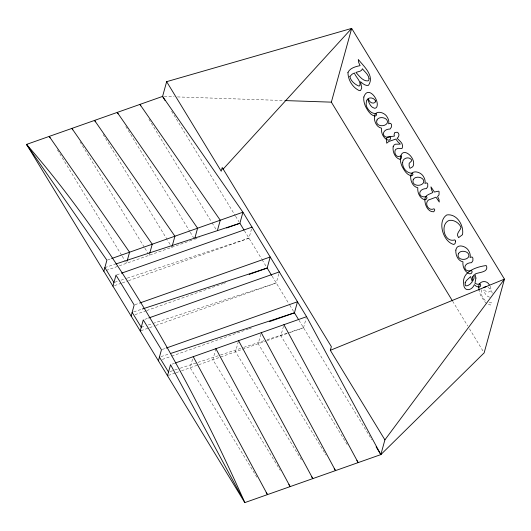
<?xml version="1.0" encoding="UTF-8"?>
<svg xmlns="http://www.w3.org/2000/svg" width="531" height="531" viewBox="0 0 531 531"><rect width="100%" height="100%" fill="white"/><g stroke="black" fill="none" stroke-linecap="round" stroke-linejoin="round"><path stroke-width="0.4" stroke-dasharray="2.65 1.99" d="M481.59 289.707L481.245 293.304A4.188 1.606 70.6 0 0 482.526 297.055L484.737 300.002L486.442 301.263M127.367 260.197L126.517 263.27L125.661 261.863M149.191 255.272L149.868 252.809M172.203 246.045L171.865 247.273L167.57 240.224M192.561 359.075L190.178 367.744L257.595 478.398M215.898 348.681L212.851 359.746L280.268 470.393M128.575 280.673L248.979 238.2L251.588 228.715M238.359 341.453L235.525 351.748L302.086 460.988M260.827 334.198L258.192 343.749L326.047 455.1M155.862 325.45L276.259 282.977L278.868 273.492M283.488 326.246L280.866 335.751L347.858 445.695M290.251 332.439L303.54 327.746L306.155 318.268M107.674 259.931L110.806 258.823M106.193 270.438L193.755 239.547M194.538 239.275L199.231 237.616M116.774 274.852L120.676 273.472M114.504 285.638L121.539 283.156M122.322 282.884L127.798 280.952M134.96 304.701L138.87 303.327M135.04 314.664L145.985 310.801M146.762 310.529L223.385 283.494M224.162 283.222L225.728 282.671M144.83 319.35L147.963 318.248M141.007 330.694L148.819 327.932M149.603 327.66L155.079 325.729M162.24 349.478L165.367 348.376M162.32 359.441L170.922 356.407M171.699 356.128L248.316 329.101M249.099 328.822L251.448 327.992M172.117 364.127L174.46 363.297M168.287 375.463L175.323 372.981M176.106 372.709L180.792 371.056M181.575 370.777L197.997 364.983M198.78 364.711L266.011 340.988M266.794 340.716L287.118 333.541M104.866 267.578L114.948 264.272M114.742 282.246L117.882 281.218M121.022 280.189L126.517 278.383M127.301 278.125L248.979 238.2M133.712 311.843L142.348 309.009M141.239 327.282L145.162 325.994M148.302 324.959L152.231 323.671M153.014 323.419L276.259 282.977M160.999 356.613L169.628 353.779M170.073 371.547L173.949 370.273M174.726 370.021L179.385 368.487M180.162 368.235L197.233 362.633M198.01 362.381L219.734 355.252M220.511 354.993L243.012 347.613M243.789 347.354L263.967 340.736M267.066 339.714L287.244 333.096M288.021 332.844L303.54 327.746M489.177 302.385L491.447 302.643L491.354 304.402L490.339 305.046L487.186 303.858M164.238 96.469L174.168 96.808M177.48 96.921L284.204 100.545M489.582 297.194C486.243 296.417 484.597 293.006 483.502 290.065M488.089 287.331L490.345 289.209L490.644 290.809L490.106 291.499C487.631 292.986 484.796 291.273 483.894 288.798M486.509 303.44L484.378 301.336L480.84 295.76A8.722 3.345 70.6 0 1 479.254 291.141M452.631 301.183L467.738 325.974M469.464 328.808L483.27 351.469M171.606 111.211L235.16 215.52M235.591 216.23L239.023 221.865M244.433 230.739L261.664 259.028M262.088 259.719L266.316 266.662M272.124 276.193L289.368 304.495M289.793 305.186L294.446 312.825M298.993 320.286L371.819 439.807M148.932 119.216L211.63 222.111M212.055 222.814L216.349 229.863M125.827 126.504L189.813 231.523M190.244 232.226L193.676 237.861M103.153 134.509L167.139 239.521M80.055 141.797L144.472 247.519M144.897 248.223L148.335 253.858M57.381 149.802L121.798 255.517M122.223 256.221L125.23 261.152M490.186 286.242L492.27 293.285"/><path stroke-width="0.8" d="M103.85 271.268L106.897 260.203L26.55 144.405L162.586 96.416L166.648 81.661L351.675 28.395L504.45 279.133L484.133 352.889L380.84 454.609L244.804 502.605A790.858 303.135 70.6 0 0 26.55 144.405L244.804 502.605L170.551 364.678L167.504 375.742M112.944 286.196L115.99 275.131L134.177 304.98L131.13 316.045M127.367 260.197L129.564 252.205L49.224 136.407L50.08 137.814M149.868 252.809L152.238 244.207L71.897 128.409L72.754 129.816M140.224 330.966L143.27 319.908L161.457 349.756L158.411 360.815M172.376 245.428L174.911 236.209L94.564 120.411L95.427 121.818M194.877 238.041L197.585 228.211L117.238 112.413L118.101 113.82M217.378 230.66L220.259 220.212L139.912 104.415L140.775 105.822M452.2 300.473L331.357 102.151L351.675 28.395L222.887 169.382M376.114 446.856L380.84 454.609L384.902 439.86L330.335 350.314L331.351 346.624L222.23 167.524L221.215 171.214L166.648 81.661M384.902 439.86L504.45 279.133L330.335 350.314M483.369 287.424L485.991 286.767M111.583 258.551L242.932 212.214L306.586 316.688L380.84 454.609M226.591 227.965L239.886 223.272L242.932 212.214L162.586 96.416L165.161 100.644M121.46 273.2L252.026 227.135M139.646 303.048L270.213 256.984L267.166 268.049L271.713 275.509M249.185 274.394L267.166 268.049L142.348 309.009M148.74 317.976L279.306 271.912M166.15 348.097L297.493 301.761L294.446 312.825L298.581 319.609M269.429 321.653L294.446 312.825L170.418 353.527M175.243 363.025L306.586 316.688M115.725 264.013L239.886 223.272L244.014 230.062M285.028 100.578L331.357 102.151M489.317 284.848C486.442 279.133 477.409 281.284 478.856 288.107A8.722 3.345 70.6 0 0 479.128 290.503M356.878 460.496L358.166 462.607L283.912 324.687M334.205 468.495L335.492 470.605L261.239 332.685M311.531 476.493L312.819 478.61L238.572 340.683M288.857 484.491L290.145 486.608L215.898 348.681M266.184 492.489L267.471 494.607L193.224 356.679M104.866 267.578L113.959 282.505M132.146 312.354L141.239 327.282M159.426 357.131L168.519 372.052M424.866 199.211C424.634 204.428 427.634 212.194 433.781 211.789L434.783 209.951L434.059 208.763C429.486 211.305 424.953 205.417 427.289 201.256L428.471 200.014L435.991 197.18L439.29 202.045L438.938 199.377L437.577 196.543L439.018 194.897L439.084 191.525L438.506 191.153L434.431 192.056L430.946 186.846L431.491 189.74L432.851 192.514C429.891 194.193 424.906 194.91 424.866 199.211M402.631 162.473C402.193 167.783 406.826 173.604 412.361 173.212L412.972 174.274L412.653 175.157L411.651 175.781C406.958 175.276 404.297 170.464 402.246 166.714A8.629 3.305 70.6 0 1 400.274 159.101C401.038 144.538 416.41 157.362 413.237 165.924L412.481 166.913L409.978 168.327L409.129 165.984L409.162 163.362L411.644 160.873L411.691 160.116C409.56 156.107 402.598 157.813 402.631 162.473M349.876 76.418C350.52 80.778 354.834 84.409 358.757 86.029L359.839 85.743C361.219 80.984 355.737 77.274 354.396 72.999L352.172 74.134L349.876 76.418M347.951 72.435C347.964 79.896 352.538 87.449 359.295 90.648L360.576 90.496L361.75 88L360.509 81.681C362.673 83.526 365.381 86.075 368.474 85.318C374.906 75.986 363.835 66.322 358.299 59.499L358.657 62.386L360.091 65.645C355.684 66.548 349.969 67.995 347.951 72.435M375.556 100.996L374.986 102.563C371.879 104.415 368.912 101.421 368.248 98.494C370.771 97.087 374.441 98.321 375.556 100.996M374.401 116.435C373.983 121.134 376.413 127.241 381.51 128.15C380.9 132.863 383.462 138.764 388.267 140.184L389.628 139.945L390.451 138.956L390.663 137.841L390.099 136.978C381.364 139.089 381.092 129.079 390.126 129.013L391.433 127.022L391.453 124.387L390.55 123.278L388.592 123.803L388.825 122.482A4.228 1.62 70.6 0 0 387.318 117.298C385.187 112.472 375.377 109.353 374.401 116.435M410.702 176.026C410.29 180.719 412.713 186.826 417.817 187.735C417.207 192.448 419.769 198.348 424.574 199.769L425.935 199.53L426.758 198.541L426.97 197.426L426.4 196.563C417.671 198.674 417.399 188.664 426.433 188.598L427.74 186.613L427.754 183.972L426.858 182.863L424.9 183.387L425.132 182.067A4.228 1.62 70.6 0 0 423.625 176.883C421.495 172.057 411.684 168.938 410.702 176.026M455.844 250.108C455.432 254.8 457.855 260.907 462.959 261.816C462.342 266.535 464.91 272.436 469.716 273.85L471.077 273.618L471.893 272.629L472.105 271.514L471.541 270.644C462.806 272.761 462.534 262.745 471.574 262.679L472.882 260.694L472.895 258.059L471.993 256.944L470.041 257.469L470.267 256.154A4.228 1.62 70.6 0 0 468.76 250.971C466.63 246.145 456.826 243.025 455.844 250.108M475.922 278.058L474.94 283.322L477.515 284.284L480.017 283.886L480.734 285.12L480.429 286.275L478.916 287.244L476.055 286.149L474.329 284.643C471.847 290.981 463.629 292.01 463.682 283.846C461.638 271.759 476.646 266.748 486.018 265.58L486.602 266.018C488.434 272.828 478.75 271.932 474.953 274.162L475.922 278.058M363.848 97.02L363.735 99.171A8.722 3.345 70.6 0 0 365.72 106.824C367.804 110.654 370.479 115.453 375.218 116.11L376.24 115.473L376.525 114.464L375.948 113.455C372.264 113.899 369.105 111.165 367.406 108.125A4.188 1.606 70.6 0 1 366.131 104.368L366.47 100.771L367.684 98.905C368.806 102.569 370.319 107.169 374.461 108.258L375.795 108.032L376.705 107.156C380.057 100.246 367.93 84.641 363.848 97.02M393.139 146.788C392.495 151.561 394.779 157.561 399.538 159.273L400.805 158.902L401.529 157.826L401.522 155.941L398.144 156.539L396.717 155.948C394.812 154.382 394.181 151.328 395.754 149.317L398.25 148.315L401.489 148.574L402.232 148.189C403.952 143.582 399.777 141.06 397.082 138.279C399.199 136.971 399.87 133.221 397.135 132.226L394.699 132.577L394.095 134.522L394.414 136.102L387.796 136.932L386.276 138.803L386.727 143.211L388.838 141.465L395.854 139.082L397.792 141.77L400.347 144.133L395.422 144.193L394.068 145.023L393.139 146.788M455.571 241.134L455.113 243.497L453.886 244.472C443.412 242.289 436.648 221.235 446.863 214.916C457.005 213.462 464.16 225.655 462.514 234.669L458.625 237.629C455.24 233.368 460.569 230.786 461.001 227.275C459.123 222.94 454.098 219.695 449.326 220.352C439.588 223.83 444.208 243.364 454.868 239.859L455.571 241.134M472.577 276.936L472.331 278.921L472.849 280.872L473.997 278.35L474.196 274.7L472.577 276.936M369.058 78.761L368.819 80.101L368.076 80.891C362.766 81.402 359.175 75.814 355.909 72.428L360.184 71.174L361.724 70.158L362.361 68.745C364.764 71.851 368.567 74.586 369.058 78.761M465.156 282.731L465.275 285.472L465.893 285.857L467.758 285.632L470.061 284.211L472.305 281.755L470.658 276.598L466.324 280.62L465.156 282.731M376.957 120.026C374.634 126.126 384.451 127.586 387.205 123.192C389.289 117.882 379.114 115.406 376.957 120.026M413.264 179.611C410.941 185.711 420.758 187.171 423.506 182.777C425.59 177.467 415.421 174.991 413.264 179.611M458.406 253.692C456.083 259.792 465.899 261.259 468.647 256.865C470.731 251.548 460.563 249.079 458.406 253.692"/></g></svg>
